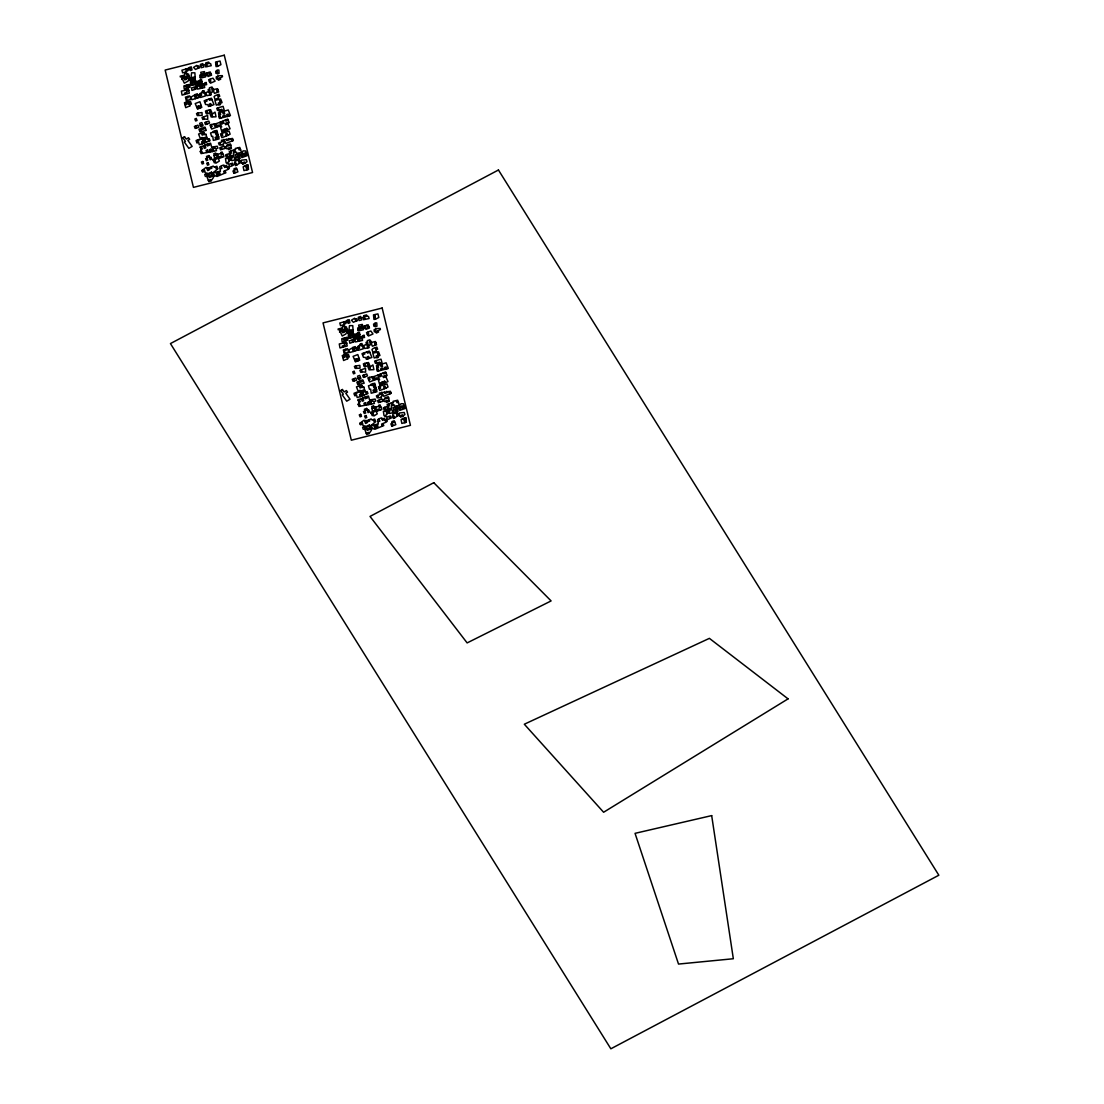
<?xml version="1.0" encoding="UTF-8"?>
<svg xmlns="http://www.w3.org/2000/svg" width="1104" height="1104" viewBox="0 0 1104 1104"><rect width="100%" height="100%" fill="white"/><g stroke="black" fill="none" stroke-linecap="round" stroke-linejoin="round"><path stroke-width="1.5" d="M218.344 96.835L218.316 98.187L215.032 99.319L214.079 96.697L215.211 95.634L218.978 94.323L219.751 96.324L218.344 96.835L217.571 94.834M376.229 349.664L376.202 351.017L372.917 352.148L371.965 349.54L373.111 348.478L376.864 347.153L377.637 349.168L376.229 349.664L375.457 347.663M224.181 166.304L226.527 165.434L226.996 166.635L224.664 167.504L223.933 165.076L222.277 165.448L219.751 166.801L220.4 171.203L213.058 172.762L212.313 174.197L213.555 177.399L211.154 180.752L208.808 181.622L206.765 176.254L205.358 176.433L204.709 174.515L208.063 173.425L205.192 172.762L204.833 171.631L202.446 171.713L201.963 170.527L205.937 167.477L209.042 167.822L213.196 166.097L214.355 167.242L216.826 166.207L217.847 168.829L213.058 172.762M382.067 419.134L384.413 418.278L384.896 419.465L382.55 420.334L381.818 417.905L380.176 418.278L377.637 419.63L378.286 424.046L370.944 425.592L370.213 427.027L371.441 430.229L369.04 433.596L366.694 434.452L364.651 429.097L363.257 429.277L362.595 427.358L365.962 426.254L363.078 425.592L362.733 424.46L360.332 424.557L359.849 423.356L363.837 420.307L366.942 420.652L371.096 418.927L372.241 420.072L374.711 419.037L375.733 421.659L370.944 425.592M191.02 77.666L191.585 72.795L194.884 72.823L195.298 79.943L190.261 80.965L189.557 78.011L191.02 77.666L191.489 79.764L190.026 80.109M348.905 330.496L349.471 325.639L352.769 325.652L353.197 332.773L348.146 333.808L347.456 330.841L348.905 330.496L349.375 332.594L347.926 332.939M234.697 163.654L234.986 161.322L238.837 159.694L240.727 162.592L235.469 165.655L234.697 163.654L236.104 163.144L236.877 165.145M392.582 416.484L392.872 414.152L396.722 412.523L398.627 415.421L393.369 418.485L392.582 416.484L393.99 415.973L394.777 417.974M233.317 140.443L225.892 143.492L225.009 141.45L223.753 141.933L224.25 143.078L222.787 144.279L223.463 144.914L219.282 144.997L218.495 142.996L222.001 141.864L221.421 140.249L232.53 138.442L233.317 140.443L231.909 140.953L231.122 138.952M391.202 393.272L383.792 396.322L382.895 394.28L381.639 394.777L382.136 395.908L380.673 397.109L381.349 397.744L377.168 397.84L376.381 395.825L379.886 394.694L379.307 393.079L390.416 391.271L391.202 393.272L389.795 393.783L389.008 391.782M234.365 170.527L234.02 168.774L236.366 167.918L237.926 171.851L233.938 173.314L232.958 171.037L234.365 170.527L235.152 172.528L233.744 173.038M392.265 423.356L391.906 421.618L394.252 420.748L395.825 424.681L391.823 426.144L390.857 423.867L392.265 423.356L393.038 425.357L391.63 425.868M194.994 94.627L194.594 96.296L193.931 95.33L190.992 97.138L191.875 99.719L199.99 97.193L199.52 95.11L198.071 95.455L197.326 93.771L194.994 94.627L195.477 95.827L197.809 94.958M352.88 347.456L352.48 349.126L351.831 348.16L348.892 349.968L349.761 352.549L357.889 350.037L357.42 347.939L355.957 348.284L355.212 346.601L352.88 347.456L353.363 348.657L355.695 347.788M202.032 81.779L201.356 84.263L203.923 83.656L204.682 87.547L197.602 89.093L197.064 87.133L199.741 85.132L198.016 83.007L197.989 81.034L201.563 79.695L202.032 81.779L200.583 82.138L200.114 80.04M359.932 334.622L359.242 337.093L361.808 336.485L362.567 340.377L355.488 341.923L354.95 339.963L357.627 337.962L355.902 335.837L355.874 333.863L359.462 332.525L359.932 334.622L358.469 334.967L358 332.87M200.307 151.607L201.011 149.44L200.128 146.791L204.792 145.507L204.613 144.817L210.574 143.175L211.664 147.163L217.226 146.239L217.93 148.157L215.873 148.874L216.522 150.641L201.08 153.608L200.307 151.607L201.715 151.096L202.501 153.111M358.193 404.437L358.897 402.27L358.013 399.634L362.692 398.337L362.498 397.661L368.474 396.019L369.564 399.993L375.125 399.068L375.829 400.987L373.759 401.704L374.422 403.471L358.979 406.438L358.193 404.437L359.6 403.94L360.387 405.941M244.853 165.614L243.184 166.87L243.956 170.609L248.428 169.423L248.193 164.855L244.853 165.614L245.336 166.814L247.669 165.959L247.199 164.758M402.739 418.444L401.069 419.699L401.842 423.439L406.327 422.252L406.079 417.685L402.739 418.444L403.222 419.644L405.568 418.789L405.085 417.588M205.096 64.805L206.255 62.776L208.67 62.1L209.015 63.342L210.616 63.659L211.223 65.702L205.648 66.875L205.096 64.805L206.545 64.418L207.097 66.488M362.981 317.635L364.154 315.606L366.556 314.93L366.901 316.172L368.501 316.489L369.109 318.532L363.533 319.705L362.981 317.635L364.43 317.248L364.982 319.318M201.149 93.288L202.584 91.039L204.047 90.694L205.372 95.938L200.555 97.469L199.7 93.633L201.149 93.288L201.618 95.386L200.169 95.731M359.048 346.118L360.484 343.868L361.933 343.523L363.257 348.781L358.441 350.299L357.586 346.477L359.048 346.118L359.518 348.215L358.055 348.56M229.798 156.782L228.128 158.314L225.492 158.534L226.099 162.647L227.341 163.861L228.086 163.544L227.562 162.426L229.08 161.791L228.638 160.839L231.592 159.597L231.868 160.66L234.904 159.845L234.131 156.92L229.798 156.782L230.57 158.783L231.978 158.286L231.205 156.271M387.683 409.612L386.014 411.143L383.378 411.364L383.985 415.477L385.227 416.691L385.972 416.374L385.448 415.256L386.966 414.621L386.524 413.669L389.477 412.427L389.767 413.489L392.789 412.689L392.017 409.75L387.683 409.612L388.456 411.626L389.864 411.116L389.091 409.115M245.185 163.171L247.006 161.708L246.344 159.652L241.307 160.19L241.445 162.826L242.839 164.027L245.185 163.171L244.702 161.971L242.369 162.826L242.839 164.027M403.07 416.001L404.892 414.538L404.243 412.482L399.206 413.02L399.331 415.656L400.738 416.857L403.07 416.001L402.601 414.8L400.255 415.656L400.738 416.857M221.269 121.826L227.755 119.053L229.204 122.696L227.714 123.275L230.074 128.768L221.904 131.956L220.51 127.291L221.711 126.946L221.062 125.566L217.364 126.988L216.232 123.634L221.269 121.826L222.056 123.841L220.648 124.338L219.862 122.337M379.169 374.67L385.641 371.882L387.09 375.526L385.6 376.105L387.973 381.598L379.79 384.799L378.396 380.121L379.597 379.776L378.962 378.396L375.263 379.817L374.118 376.478L379.169 374.67L379.942 376.671L378.534 377.168L377.761 375.167M220.096 78.011L220.717 79.157L218.468 80.219L217.847 79.074L222.484 76.728L222.318 75.638L217.557 75.845L217.902 78.826L216.425 79.046L216.205 76.894L217.681 76.687M377.996 330.855L378.603 331.987L376.354 333.049L375.746 331.904L380.369 329.558L380.218 328.468L375.443 328.688L375.788 331.655L374.311 331.876L374.09 329.737L375.567 329.516M227.907 135.364L230.115 134.177L229.052 131.059L220.565 133.874L221.876 137.683L227.907 135.364L227.134 133.363L225.727 133.86L226.499 135.861M385.807 388.194L388.015 387.007L386.938 383.888L378.465 386.704L379.776 390.512L385.807 388.194L385.02 386.193L383.612 386.69L384.399 388.705M217.529 66.392L220.924 64.653L220.027 61.051L215.584 62.031L216.053 66.599L217.529 66.392L217.309 64.239L215.832 64.46M375.429 319.222L378.81 317.483L377.913 313.895L373.483 314.861L373.952 319.429L375.429 319.222L375.208 317.069L373.732 317.29M220.082 103.541L222.056 102.603L220.634 98.974L214.921 100.423L216.315 105.156L218.827 104.425M377.968 356.371L379.942 355.447L378.52 351.803L372.821 353.252L374.201 357.986L376.712 357.254M232.019 165.655L229.535 166.828L228.914 164.234L232.654 163.144L233.427 165.145L232.019 165.655L231.247 163.654M389.919 418.485L387.421 419.658L386.8 417.064L390.54 415.973L391.327 417.974L389.919 418.485L389.132 416.484M225.092 170.789L225.878 172.79L224.471 173.3L223.684 171.286L227.838 169.505M382.991 423.619L383.764 425.62L382.357 426.13L381.584 424.115L385.724 422.335M198.058 68.282L195.491 69.442L193.573 67.372L196.733 65.371L198.058 68.282L199.507 67.896L198.941 65.826L197.506 66.212M355.943 321.112L353.377 322.271L351.472 320.201L354.619 318.2L355.943 321.112L357.392 320.726L356.84 318.656L355.391 319.042M222.898 153.994L221.49 154.505L220.703 152.504L222.111 151.993L223.96 156.74L218.661 158.438L214.438 157.734L213.872 153.566L216.025 153.304L216.246 154.505L221.09 153.497M380.783 406.824L379.376 407.335L378.603 405.334L380.011 404.823L381.846 409.57L376.547 411.268L372.324 410.578L371.758 406.396L373.911 406.134L374.132 407.335L378.989 406.341M186.148 90.142L188.439 89.176L189.322 93.136L182.077 95.11L181.373 91.108L186.148 90.142L186.714 91.315L189.005 90.335M344.034 342.985L346.325 342.005L347.208 345.966L339.977 347.939L339.273 343.951L344.034 342.985L344.6 344.144L346.891 343.165M206.006 142.319L210.064 140.705L209.291 138.704L207.883 139.214L206.917 137.489L203.053 138.911L204.599 142.83L206.006 142.319L205.234 140.318L203.826 140.829M363.892 395.149L367.949 393.535L367.177 391.534L365.769 392.044L364.817 390.319L360.939 391.741L362.485 395.66L363.892 395.149L363.119 393.148L361.712 393.659M189.791 67.454L191.296 66.861L192.027 69.897L190.592 70.573L189.791 67.454L188.342 67.855L188.894 69.925L190.343 69.524M347.691 320.284L349.195 319.691L349.913 322.727L348.478 323.403L347.691 320.284L346.242 320.684L346.794 322.754L348.243 322.368M210.823 92.695L211.292 94.792L209.829 95.137L209.36 93.04L213.707 91.563L214.493 93.357L218.675 91.963L217.571 88.679L213.514 89.59M368.708 345.524L369.178 347.622L367.729 347.967L367.259 345.869L371.606 344.393L372.379 346.201L376.561 344.793L375.457 341.509L371.413 342.433M200.39 107.902L197.533 109.006L195.201 103.555L199.907 101.734L201.797 107.392L200.39 107.902L199.617 105.901L201.025 105.391M358.276 360.732L355.419 361.836L353.101 356.385L357.793 354.563L359.683 360.221L358.276 360.732L357.503 358.731L358.91 358.22M206.972 73.03L205.579 73.568L206.393 75.555L207.8 75.031L206.972 73.03L210.257 71.967L211.582 75.182L207.98 76.535L207.8 75.031M211.071 73.954L209.677 74.479L208.849 72.491M209.47 81.765L210.519 83.186L215.087 81.158L212.948 78.163L208.656 79.778L209.47 81.765L210.878 81.241L210.064 79.253M364.872 325.873L363.464 326.398L364.279 328.385L365.686 327.86L364.872 325.873L368.143 324.797L369.467 328.012L365.866 329.378L365.686 327.86M368.957 326.784L367.563 327.308L366.749 325.321M367.37 334.609L368.405 336.016L372.973 333.988L370.847 330.993L366.542 332.621L367.37 334.609L368.764 334.07L367.949 332.083M206.917 124.076L209.594 123.068L208.835 121.095L204.737 122.572L205.51 124.586L206.917 124.076L206.144 122.075M364.817 376.906L367.48 375.898L366.721 373.939L362.623 375.401L363.409 377.416L364.817 376.906L364.03 374.905M188.605 87.52L184.271 89.107L183.857 85.946L189.336 84.387L190.067 87.161L188.605 87.52L188.135 85.422L189.598 85.077M206.503 99.898L204.171 100.768L205.551 104.452L207.828 104.701L208.477 106.467L213.969 104.645L211.416 98.215L206.503 99.898L206.986 101.099L204.64 101.968M211.885 99.415L209.553 100.285L209.07 99.084M219.848 111.366L224.181 110.069L223.105 106.343L216.743 108.247L217.529 110.262L219.848 111.366L219.365 110.165L221.711 109.31L222.18 110.497M200.224 125.511L202.57 124.655L203.039 125.856L200.693 126.712L199.658 123.317L201.839 122.585L202.57 124.655M220.883 117.949L220.11 115.948L218.702 116.458L219.475 118.459L230.432 115.589L228.252 109.972L218.523 112.843L219.406 116.196M201.866 128.34L204.999 127.181L206.282 130.396L200.017 131.942L198.996 129.375L201.866 128.34L202.349 129.527L204.682 128.671L204.212 127.471M228.224 120.253L225.892 121.109L225.409 119.908M216.895 125.787L219.227 124.931L219.71 126.132M204.061 133.073L201.728 133.929L202.198 135.13L204.544 134.274M215.501 130.576L213.155 131.431L213.638 132.632L216.881 130.327L219.061 138.911L213.293 140.387L212.768 136.275L211.623 136.468L210.533 132.977L213.417 132.107M198.458 139.615L196.126 140.47L196.871 142.954L198.775 142.526L199.244 144.721L203.798 143.327L202.267 139.201L198.458 139.615L198.941 140.801L196.595 141.671M207.4 138.69L205.054 139.546L204.585 138.359M221.89 141.45L224.236 140.594L223.753 139.394M230.791 145.093L231.398 148.571L230.363 147.55L226.541 148.709L225.74 146.68L227.203 146.142L226.817 145.176L230.322 143.893L230.791 145.093L228.459 145.949L227.976 144.748M230.846 148.75L228.5 149.62L228.017 148.419M215.68 162.343L215.984 163.144L219.351 161.018L218.344 158.493L212.824 159.28L214.342 162.826L215.749 162.316L214.976 160.315L213.569 160.825M213.293 160.48L215.639 159.611L215.156 158.424M201.963 170.527L204.309 169.657L204.778 170.858L202.446 171.713M234.503 169.975L236.836 169.119M208.325 180.421L210.671 179.566L211.154 180.752M346.49 340.349L342.157 341.936L341.757 338.776L347.236 337.217L347.953 340.004L346.49 340.349L346.021 338.252L347.484 337.907M364.403 352.742L362.057 353.597L363.437 357.282L365.714 357.53L366.362 359.297L371.869 357.475L369.302 351.058L364.403 352.742L364.872 353.929L362.54 354.798M369.785 352.245L367.439 353.114L366.956 351.914M377.734 364.196L382.067 362.899L381.004 359.173L374.629 361.091L375.415 363.092L377.734 364.196L377.251 362.995L379.597 362.14L380.08 363.34M358.11 378.341L360.456 377.485L360.925 378.686L358.593 379.541L357.544 376.147L359.725 375.415L360.456 377.485M378.782 370.778L377.996 368.777L376.588 369.288L377.361 371.289L388.318 368.419L386.138 362.802L376.409 365.686L377.292 369.04M359.766 381.17L362.899 380.011L364.168 383.226L357.903 384.772L356.882 382.205L359.766 381.17L360.235 382.37L362.581 381.501L362.098 380.3M386.124 373.083L383.778 373.939L383.295 372.738M374.78 378.617L377.126 377.761L377.596 378.962M361.96 385.903L359.614 386.773L360.097 387.959L362.429 387.104M373.387 383.405L371.041 384.275L371.524 385.462L374.767 383.157L376.961 391.741L371.179 393.217L370.654 389.105L369.509 389.298L368.432 385.807L371.317 384.937M356.357 392.444L354.011 393.3L354.757 395.784L356.675 395.356L357.13 397.55L361.698 396.17L360.152 392.03L356.357 392.444L356.827 393.645L354.494 394.501M365.286 391.52L362.954 392.389L362.471 391.189M379.79 394.28L382.122 393.424L381.653 392.224M388.691 397.923L389.284 401.401L388.249 400.393L384.44 401.539L383.626 399.51L385.103 398.972L384.716 398.006L388.208 396.722L388.691 397.923L386.345 398.779L385.862 397.578M388.732 401.58L386.386 402.449L385.917 401.249M373.566 415.173L373.883 415.987L377.251 413.848L376.229 411.323L370.709 412.109L372.241 415.656L373.649 415.145L372.862 413.144L371.455 413.655M371.179 413.31L373.525 412.454L373.055 411.254M359.849 423.356L362.195 422.487L362.678 423.688L360.332 424.557M392.389 422.804L394.735 421.949M366.224 433.251L368.557 432.395L369.04 433.596M194.787 89.396L191.958 90.418L191.489 87.934L195.491 86.899L196.208 88.927L194.787 89.396L194.069 87.382M221.407 100.975L220 101.471L219.227 99.47M197.92 113.063L196.512 113.574L197.285 115.575L202.156 115.354L201.977 112.567L197.92 113.063L198.692 115.064M206.876 110.552L205.468 111.049L206.586 113.933L209.926 113.077L210.229 114.25L212.299 113.726L210.602 109.696L206.876 110.552L207.662 112.553L206.255 113.063M211.388 111.697L209.981 112.194L209.194 110.193M217.529 110.262L218.937 109.751L218.15 107.75M211.83 114.512L210.422 115.009L211.195 117.01L216.025 116.789L215.018 112.084L211.83 114.512L212.617 116.513M204.199 118.956L202.791 119.467L202.018 117.466L207.635 115.451L207.745 119.356L204.199 118.956L203.426 116.955M219.296 114.857L220.703 114.347L219.931 112.346M196.567 127.94L195.16 128.45L194.387 126.449L197.933 125.166L198.775 127.346L196.567 127.94L195.794 125.939M211.388 124.545L209.981 125.056L211.678 129.071L216.701 127.153L215.39 123.745L211.388 124.545L212.161 126.56L210.754 127.057M199.769 131.376L201.176 130.865L200.404 128.864M216.163 125.759L214.756 126.256L213.983 124.255M218.068 134.798L216.646 135.295L217.433 137.296L218.84 136.799M221.352 135.875L222.76 135.378L221.973 133.363M200.238 147.439L201.646 146.929L202.418 148.943L201.011 149.44M221.918 149.33L220.51 149.84L219.737 147.826L224.195 146.225L225.064 148.447L221.918 149.33L221.145 147.329M241.997 153.815L240.589 154.325L241.859 157.582L247.13 155.692L245.64 150.958L243.17 150.889L241.721 152.407L236.877 153.539L236.587 152.173L233.358 152.918L233.965 155.692L230.419 155.305L229.259 151.593L235.635 149.44L235.249 148.447L239.775 147.398L242.783 155.83L241.376 156.326M240.548 149.399L239.14 149.909L238.354 147.895M230.032 153.594L231.44 153.083L230.667 151.082M227.631 156.492L226.223 156.989L225.437 154.988L228.887 153.746L229.908 156.354L227.631 156.492L226.844 154.477M237.47 154.008L238.878 153.497L239.665 155.512L235.966 156.368L235.428 154.629L237.47 154.008L238.257 156.009M238.022 156.892L239.43 156.382L240.217 158.383L236.27 159.597L235.732 157.499L238.022 156.892L238.795 158.893M217.598 168.208L216.191 168.719L215.418 166.718M239.954 160.591L238.547 161.087L239.32 163.102M220.524 168.815L221.932 168.305L221.159 166.304M212.313 174.197L213.721 173.701L214.507 175.702L217.088 176.433L224.471 173.3M213.1 176.198L214.507 175.702M352.673 342.24L349.858 343.247L349.375 340.763L353.377 339.728L354.094 341.757L352.673 342.24L351.955 340.211M379.307 353.804L377.899 354.315L377.113 352.3M355.805 365.893L354.398 366.404L355.171 368.405L360.056 368.184L359.863 365.41L355.805 365.893L356.592 367.894M364.775 363.382L363.354 363.878L364.472 366.763L367.825 365.907L368.115 367.08L370.199 366.556L368.501 362.526L364.775 363.382L365.548 365.383L364.141 365.893M369.274 364.527L367.867 365.038L367.094 363.023M375.415 363.092L376.823 362.581L376.05 360.58M369.716 367.342L368.308 367.839L369.095 369.854L373.911 369.619L372.904 364.913L369.716 367.342L370.502 369.343M362.098 371.8L360.691 372.296L359.904 370.295L365.521 368.281L365.631 372.186L362.098 371.8L361.312 369.785M377.195 367.687L378.603 367.177L377.816 365.176M354.453 380.77L353.045 381.28L352.273 379.279L355.819 377.996L356.675 380.19L354.453 380.77L353.68 378.769M369.274 377.389L367.867 377.885L369.564 381.901L374.601 379.983L373.276 376.574L369.274 377.389L370.047 379.39L368.639 379.886M357.655 384.206L359.062 383.695L358.289 381.694M374.049 378.589L372.641 379.086L371.869 377.085M375.953 387.628L374.546 388.125L375.319 390.14L376.726 389.629M379.238 388.705L380.645 388.208L379.873 386.207M358.124 400.269L359.531 399.772L360.304 401.773L358.897 402.27M379.804 402.16L378.396 402.67L377.623 400.655L382.081 399.055L382.95 401.276L379.804 402.16L379.031 400.159M399.896 406.658L398.489 407.155L399.745 410.412L405.016 408.521L403.526 403.788L401.069 403.719L399.607 405.237L394.777 406.369L394.473 405.002L391.258 405.748L391.851 408.521L388.304 408.135L387.145 404.423L393.535 402.27L393.148 401.29L397.661 400.228L400.669 408.659L399.262 409.156M398.434 402.229L397.026 402.739L396.253 400.738M387.932 406.424L389.339 405.913L388.553 403.912M385.517 409.322L384.109 409.819L383.323 407.818L386.786 406.576L387.794 409.184L385.517 409.322L384.744 407.307M395.37 406.838L396.778 406.327L397.55 408.342L393.852 409.198L393.314 407.459L395.37 406.838L396.143 408.839M395.908 409.722L397.316 409.211L398.102 411.212L394.169 412.427L393.617 410.329L395.908 409.722L396.695 411.723M375.498 421.038L374.09 421.549L373.304 419.548M397.84 413.42L396.433 413.931L397.219 415.932M378.41 421.645L379.831 421.135L379.045 419.134M370.213 427.027L371.62 426.53L372.393 428.531L374.974 429.263L382.357 426.13M370.985 429.042L372.393 428.531M200.845 65.647L203.205 64.832L202.75 63.618L200.404 64.432L201.232 67.73L203.798 67.027L203.205 64.832M358.731 318.476L361.091 317.662L360.649 316.448L358.289 317.262L359.131 320.56L361.684 319.87L361.091 317.662M212.548 88.72L212.023 86.995L209.415 87.809L210.064 91.356L205.841 92.529L206.807 95.648L209.829 95.137M370.447 341.55L369.909 339.825L367.301 340.639L367.963 344.186L363.727 345.373L364.693 348.478L367.729 347.967M185.776 98.366L186.866 99.677L185.996 99.94L186.383 100.864L190.688 99.263L189.709 95.896L185.417 97.138L185.776 98.366L188.177 97.676L187.818 96.448M343.675 351.196L344.752 352.521L343.896 352.769L344.269 353.708L348.574 352.093L347.594 348.726L343.316 349.968L343.675 351.196L346.076 350.506L345.718 349.278M185.789 69.11L181.912 70.187L182.643 72.823L186.438 71.76L185.789 69.11L187.238 68.71L187.79 70.794L186.341 71.18M343.675 321.94L339.797 323.017L340.529 325.652L344.324 324.59L343.675 321.94L345.124 321.554L345.676 323.624L344.227 324.01M209.015 63.342L206.6 64.018L206.255 62.776M366.901 316.172L364.499 316.848L364.154 315.606M187.114 74.382L188.563 74.037L189.295 77.584L188.053 81.13L184.313 83.186L182.533 79.24L181.677 79.433L182.119 76.618L180.366 77.004L180.187 76.176L184.906 75.127L184.575 73.706L186.838 73.168L187.583 76.48L189.032 76.135M201.218 74.824L199.755 75.169L200.362 78.149L205.648 76.866L204.433 71.608L200.762 72.298L201.687 76.907L200.224 77.266M209.594 89.258L208.145 89.603L208.615 91.701M204.516 92.791L203.053 93.136L202.584 91.039M218.206 89.866L216.743 90.211L217.212 92.308M345 327.226L346.463 326.867L347.18 330.413L345.938 333.96L342.212 336.016L340.418 332.083L339.577 332.263L340.004 329.447L338.252 329.834L338.086 329.006L342.792 327.957L342.475 326.536L344.724 325.997L345.469 329.309L346.932 328.964M359.104 327.653L357.655 327.998L358.248 330.979L363.533 329.696L362.319 324.438L358.648 325.128L359.573 329.751L358.124 330.096M367.494 342.088L366.031 342.433L366.5 344.531M362.402 345.621L360.953 345.966L360.484 343.868M376.091 342.695L374.642 343.04L375.112 345.138M214.162 155.705L215.639 155.443L215.349 153.318M372.048 408.535L373.525 408.273L373.235 406.148M215.804 64.184L217.281 63.963L217.06 61.81M373.704 317.014L375.181 316.793L374.96 314.654M345.124 346.256L344.558 345.097L342.268 346.076L342.833 347.236M187.225 93.426L186.673 92.267L184.382 93.233L184.934 94.406M383.336 369.274L382.867 368.074L380.521 368.929L381.004 370.13M386.773 391.34L387.242 392.541L384.91 393.397L384.427 392.21M379.762 410.026L379.293 408.825L376.947 409.681L377.416 410.881M369.274 419.796L369.757 420.997L367.411 421.852L366.942 420.652M225.451 116.431L224.981 115.244L222.635 116.099L223.105 117.3M228.887 138.511L229.356 139.711L227.01 140.567L226.541 139.366M221.876 157.196L221.393 155.995L219.047 156.851L219.53 158.051M211.388 166.966L211.858 168.167L209.525 169.022L209.042 167.822M386.8 368.929L386.027 366.928L384.62 367.439L385.393 369.44M406.327 422.252L405.541 420.251L404.133 420.762L404.92 422.763M381.818 364.361L382.591 366.362L381.184 366.873L380.411 364.872M392.431 402.67L393.203 404.671L391.796 405.182L391.009 403.181M380.977 373.911L381.763 375.912L380.356 376.423L379.569 374.408M369.357 358.414L368.57 356.413L367.163 356.909L367.949 358.924M377.789 395.329L378.575 397.33M365.769 392.044L366.542 394.045M377.209 424.488L377.996 426.503L376.574 427L375.802 424.999M361.698 396.17L360.911 394.156L359.504 394.666L360.29 396.667M228.914 116.099L228.142 114.098L226.734 114.609L227.507 116.61M248.428 169.423L247.655 167.422L246.247 167.932L247.02 169.933M223.933 111.532L224.705 113.533L223.298 114.043L222.525 112.028M234.531 149.84L235.318 151.841L233.91 152.352L233.123 150.337M223.091 121.067L223.864 123.082L222.456 123.579L221.683 121.578M211.457 105.584L210.685 103.583L209.277 104.08L210.05 106.081M219.903 142.485L220.69 144.5M207.883 139.214L208.656 141.215M219.323 171.658L220.096 173.673L218.689 174.17L217.916 172.169M203.798 143.327L203.026 141.326L201.618 141.836L202.391 143.837M355.957 348.284L356.426 350.382M354.66 351.21L354.191 349.112L352.742 349.457L353.211 351.555M342.53 330.455L342.061 328.357L340.612 328.716L341.081 330.814L343.565 330.262L344.034 332.359L342.571 332.704L342.102 330.62M198.071 95.455L198.541 97.552M196.774 98.38L196.305 96.283L194.842 96.628L195.325 98.725M184.644 77.625L184.175 75.527L182.712 75.886L183.195 77.97L185.665 77.432L186.148 79.529L184.685 79.874L184.216 77.777M217.405 73.099L217.267 73.94L219.061 73.361L218.882 70.063L217.102 70.035L217.405 73.099L215.929 73.319L215.708 71.18L217.184 70.96L217.405 73.099M375.291 325.928L375.153 326.784L376.947 326.191L376.768 322.892L375.001 322.865L375.291 325.928L373.814 326.149L373.594 324.01L375.07 323.789L375.291 325.928M788.063 698.86L603.612 812.254L524.317 724.224L709.389 638.36L788.063 698.86M184.506 136.661L182.795 137.669L185.431 141.381L184.34 142.03L188.839 148.35L192.151 146.404L187.873 140.374L189.653 139.325L188.522 137.752L186.231 139.104L184.506 136.661M342.392 389.491L340.681 390.499L343.33 394.211L342.226 394.859L346.725 401.18L350.037 399.234L345.759 393.217L347.539 392.155L346.421 390.581L344.131 391.934L342.392 389.491M498.442 170.002L170.444 343.579L610.843 1048.8L938.842 875.224L498.442 170.002M433.775 482.696L370.019 516.424L467.13 642.914L551.103 600.921L433.775 482.696M189.86 105.887L185.72 107.668L184.451 102.713L190.412 101.251L191.447 104.093L189.502 104.673L189.86 105.887M347.746 358.717L343.606 360.497L342.337 355.557L348.298 354.094L349.333 356.923L347.387 357.503L347.746 358.717M187.694 84.98L185.417 85.96L185.969 87.133L188.26 86.153L187.694 84.98M345.593 337.824L343.303 338.79L343.868 339.963L346.145 338.983L345.593 337.824M211.526 175.536L208.891 176.585L209.318 177.551L212.272 176.378L211.526 175.536M369.426 428.366L366.79 429.428L367.218 430.381L370.157 429.208L369.426 428.366M227.465 122.668L225.133 123.538L225.602 124.724L227.948 123.869L227.465 122.668M205.91 134.233L204.709 134.674L203.854 132.535L198.568 134.026L200.183 138.193L202.239 137.448L202.584 138.317L206.683 136.855L205.91 134.233M224.071 129.444L221.738 130.313L222.208 131.514L224.554 130.645L224.071 129.444M226.817 128.368L224.471 129.223L224.954 130.424L227.286 129.568L226.817 128.368M209.07 143.906L206.738 144.762L207.207 145.963L209.553 145.107L209.07 143.906M214.521 146.998L212.175 147.853L212.658 149.054L215.004 148.184L214.521 146.998M208.835 155.567L206.489 156.437L206.972 157.637L209.305 156.768L208.835 155.567M211.582 172.183L209.236 173.038L209.719 174.239L212.051 173.383L211.582 172.183M385.365 375.512L383.019 376.367L383.502 377.568L385.834 376.699L385.365 375.512M363.809 387.062L362.595 387.504L361.739 385.365L356.454 386.855L358.069 391.023L360.139 390.278L360.47 391.147L364.568 389.684L363.809 387.062M384.703 381.197L382.37 382.053L382.84 383.254L385.186 382.398L384.703 381.197M381.97 382.288L379.624 383.143L380.093 384.344L382.439 383.474L381.97 382.288M366.97 396.736L364.624 397.592L365.107 398.792L367.439 397.937L366.97 396.736M372.407 399.827L370.075 400.683L370.544 401.884L372.89 401.028L372.407 399.827M366.721 408.411L364.389 409.267L364.858 410.467L367.204 409.598L366.721 408.411M369.467 425.012L367.121 425.882L367.604 427.069L369.95 426.213L369.467 425.012M186.052 102.437L184.644 102.934L185.417 104.949L186.824 104.438L186.052 102.437M189.005 101.651L187.597 102.161L188.37 104.162L189.791 103.666L189.005 101.651M198.361 106.108L196.954 106.619L197.726 108.62L199.134 108.109L198.361 106.108M219.696 102.548L218.288 103.045L219.061 105.059L220.469 104.549L219.696 102.548M196.264 118.473L194.842 118.984L195.629 120.985L197.036 120.474L196.264 118.473M216.715 132.37L215.308 132.88L216.08 134.881L217.488 134.371L216.715 132.37M216.522 136.937L215.114 137.434L215.887 139.435L217.295 138.938L216.522 136.937M204.985 145.866L203.564 146.377L204.35 148.378L205.758 147.867L204.985 145.866M207.469 150.02L206.062 150.53L206.834 152.531L208.242 152.021L207.469 150.02M210.712 149.261L209.305 149.758L210.091 151.772L211.499 151.262L210.712 149.261M212.796 149.123L211.388 149.633L212.161 151.634L213.569 151.124L212.796 149.123M207.014 158.162L205.606 158.672L206.379 160.673L207.787 160.163L207.014 158.162M217.654 154.394L216.246 154.891L217.019 156.906L218.426 156.395L217.654 154.394M210.809 157.251L209.401 157.762L210.174 159.763L211.582 159.252L210.809 157.251M202.819 161.488L201.411 161.984L202.184 163.999L203.591 163.489L202.819 161.488M208.132 162.702L206.724 163.213L207.497 165.214L208.904 164.703L208.132 162.702M229.535 157.803L228.128 158.314L228.901 160.315L230.308 159.804L229.535 157.803M245.778 152.973L244.37 153.47L245.157 155.485L246.565 154.974L245.778 152.973M208.311 168.056L206.903 168.553L207.69 170.568L209.098 170.057L208.311 168.056M208.063 173.852L206.655 174.349L207.428 176.364L208.835 175.853L208.063 173.852M228.514 166.607L227.107 167.104L227.879 169.105L229.287 168.608L228.514 166.607M217.571 172.928L216.149 173.438L216.936 175.439L218.344 174.929L217.571 172.928M343.937 355.267L342.53 355.778L343.316 357.779L344.724 357.268L343.937 355.267M346.891 354.494L345.483 354.991L346.27 356.992L347.677 356.495L346.891 354.494M356.247 358.938L354.839 359.449L355.626 361.45L357.034 360.953L356.247 358.938M377.582 355.378L376.174 355.888L376.947 357.889L378.355 357.379L377.582 355.378M354.149 371.303L352.742 371.813L353.515 373.814L354.922 373.318L354.149 371.303M374.601 385.199L373.193 385.71L373.98 387.711L375.388 387.2L374.601 385.199M374.408 389.767L373 390.264L373.773 392.279L375.181 391.768L374.408 389.767M362.871 398.696L361.463 399.206L362.236 401.207L363.644 400.697L362.871 398.696M365.355 402.85L363.947 403.36L364.734 405.361L366.142 404.851L365.355 402.85M368.612 402.091L367.204 402.601L367.977 404.602L369.385 404.092L368.612 402.091M370.682 401.953L369.274 402.463L370.061 404.464L371.468 403.967L370.682 401.953M364.9 410.992L363.492 411.502L364.279 413.503L365.686 412.993L364.9 410.992M375.539 407.224L374.132 407.735L374.905 409.736L376.312 409.225L375.539 407.224M368.695 410.081L367.287 410.591L368.074 412.592L369.481 412.096L368.695 410.081M360.704 414.317L359.297 414.828L360.083 416.829L361.491 416.318L360.704 414.317M366.017 415.532L364.61 416.042L365.383 418.043L366.79 417.533L366.017 415.532M387.421 410.633L386.014 411.143L386.8 413.144L388.208 412.648L387.421 410.633M403.678 405.803L402.27 406.313L403.043 408.314L404.45 407.804L403.678 405.803M366.211 420.886L364.803 421.397L365.576 423.398L366.983 422.887L366.211 420.886M365.948 426.682L364.541 427.193L365.327 429.194L366.735 428.683L365.948 426.682M386.4 419.437L384.992 419.934L385.765 421.949L387.173 421.438L386.4 419.437M375.457 425.758L374.049 426.268L374.822 428.269L376.229 427.759L375.457 425.758M197.657 85.408L195.905 85.988L195.808 84.649L191.047 85.436L190.385 82.262L196.415 81.075L197.657 85.408M355.543 338.238L353.791 338.818L353.694 337.479L348.933 338.266L348.284 335.105L354.301 333.905L355.543 338.238M224.278 55.2L165.158 70.063L193.435 187.376L252.554 172.514L224.278 55.2M382.163 308.03L323.044 322.892L351.32 440.206L410.44 425.344L382.163 308.03M187.252 76.259L185.789 76.618L186.272 78.715L187.721 78.356L187.252 76.259M203.785 73.444L202.322 73.789L202.805 75.886L204.254 75.541L203.785 73.444M192.938 77.418L191.475 77.763L191.944 79.861L193.407 79.516L192.938 77.418M194.801 77.073L193.338 77.418L193.807 79.516L195.27 79.171L194.801 77.073M195.201 81.627L193.752 81.972L194.221 84.07L195.67 83.725L195.201 81.627M192.275 82.524L190.813 82.869L191.282 84.967L192.745 84.622L192.275 82.524M200.417 82.013L198.968 82.358L199.438 84.456L200.9 84.111L200.417 82.013M206.186 82.51L204.723 82.855L205.192 84.953L206.655 84.608L206.186 82.51M202.791 83.835L201.342 84.18L201.811 86.278L203.26 85.933L202.791 83.835M201.245 85.905L199.783 86.264L200.252 88.348L201.715 88.003L201.245 85.905M213.279 88.541L211.83 88.9L212.299 90.997L213.748 90.638L213.279 88.541M345.138 329.102L343.689 329.447L344.158 331.545L345.607 331.186L345.138 329.102M361.67 326.273L360.221 326.618L360.691 328.716L362.14 328.371L361.67 326.273M350.824 330.248L349.375 330.593L349.844 332.69L351.293 332.345L350.824 330.248M352.687 329.903L351.224 330.248L351.693 332.345L353.156 332L352.687 329.903M353.101 334.457L351.638 334.802L352.107 336.899L353.57 336.554L353.101 334.457M350.161 335.354L348.698 335.713L349.168 337.796L350.63 337.451L350.161 335.354M358.317 334.843L356.854 335.188L357.323 337.286L358.786 336.941L358.317 334.843M364.072 335.34L362.609 335.685L363.078 337.783L364.541 337.438L364.072 335.34M360.691 336.665L359.228 337.01L359.697 339.107L361.16 338.762L360.691 336.665M359.131 338.735L357.668 339.094L358.151 341.191L359.6 340.832L359.131 338.735M371.179 341.384L369.716 341.729L370.185 343.827L371.648 343.468L371.179 341.384M711.68 815.608L635.048 833.341L678.518 964.068L733.332 958.741L711.68 815.608M243.901 153.387L243.418 154.864L244.343 154.657L243.901 153.387M401.787 406.217L401.304 407.707L402.229 407.5L401.787 406.217"/></g></svg>
